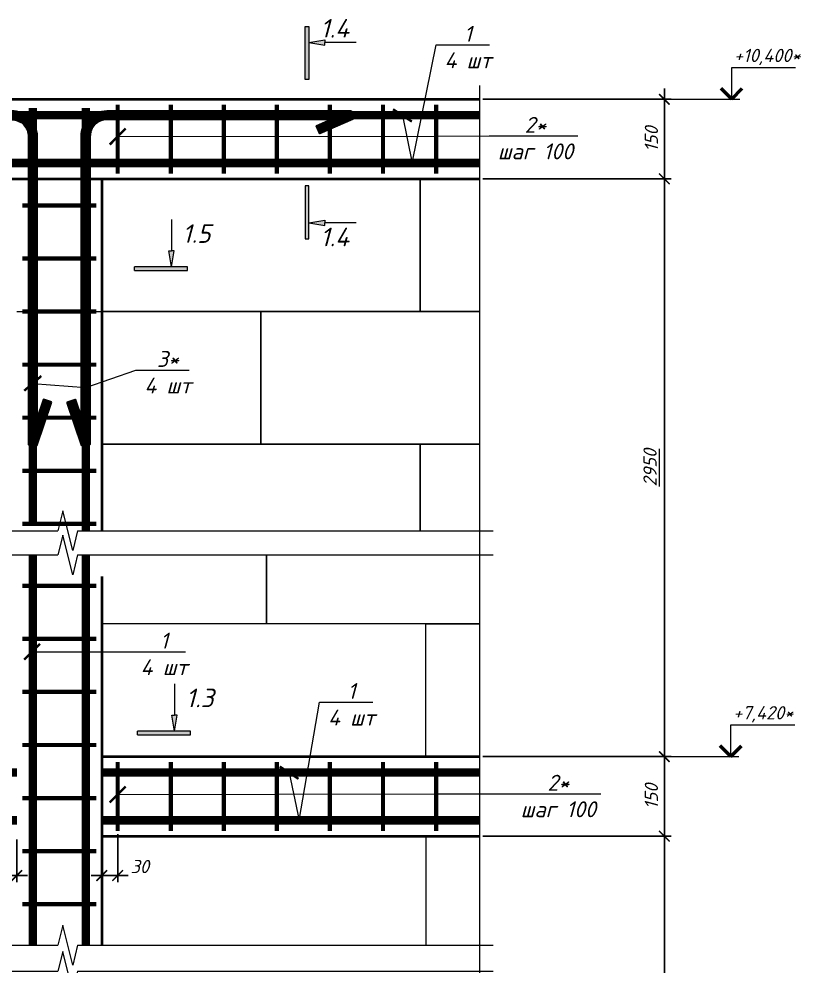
# Model space of a CAD drawing. Header units: millimetres. Extents: x -1807136 to 209800, y 0 to 410608.
# Drawn here: x 17822 to 19296, y 21158 to 22942 of the extents above; entities that cross this region are included whole.
import ezdxf
from ezdxf import colors
from ezdxf.entities.mleader import LeaderData, LeaderLine
from ezdxf.enums import TextEntityAlignment as Align
from ezdxf.math import Vec2, Vec3

# ---------------------------------------------------------------- set-up
doc = ezdxf.new("R2010")
doc.units = ezdxf.units.MM
doc.header["$PDMODE"] = 3
doc.layers.get('0').update_dxf_attribs({"lineweight": 5})
doc.layers.get('Defpoints').update_dxf_attribs({"lineweight": 0})
for name, color, linetype, lineweight in [('#Dimensions', 7, 'Continuous', 9), ('#Арматура', 152, 'Continuous', 30), ('#Бетон разрез', 22, 'Continuous', 40), ('#Выноски', 7, 'Continuous', 15), ('#Газобетон вид', 150, 'Continuous', 18), ('#разм', 7, 'Continuous', 9), ('A-okno', 7, 'Continuous', 0)]:
    doc.layers.add(name, color=color, linetype=linetype, lineweight=lineweight)
doc.layers.add('#Арматура вид_2', color=7, linetype='Continuous', lineweight=35, true_color=0x616161)
doc.styles.add('STEP PR', font='isocpeui.ttf')
doc.dimstyles.new('SPDS', dxfattribs={"dimscale": 10, "dimtxt": 2.5, "dimasz": 2, "dimexe": 1.25, "dimexo": 0.625, "dimtad": 1, "dimdec": 0, "dimrnd": 0.001, "dimtxsty": 'STEP PR', "dimblk": 'ARCHTICK', "dimcen": 2.5, "dimdle": 2, "dimclrd": 256, "dimclre": 256, "dimclrt": 7, "dimadec": 0, "dimazin": 2, "dimtfac": 0.75, "dimtdec": 0, "dimtmove": 1, "dimatfit": 3, "dimfxl": 1, "dimtolj": 1, "dimarcsym": 1})

# ---------------------------------------------------------------- blocks, each defined once
blk = doc.blocks.new('*U425')
at = {"color": 0, "linetype": 'ByBlock', "lineweight": -2}
blk.add_line((138.271, 0), (69.761, 0), dxfattribs=at)
blk = doc.blocks.new('*U97')
at = {"layer": '#разм', "ltscale": 100, "elevation": 0}
for points in [[(4577173, -920400), (4578375, -920400)], [(4577173, -921000), (4577173, -920400)], [(4575899, -921000), (4577323, -921000)]]:
    blk.add_lwpolyline(points, dxfattribs=at)
at = {"layer": 'A-okno', "color": 0, "lineweight": 50, "ltscale": 100, "elevation": 0}
for points in [[(4577173, -921000), (4576973, -920800)], [(4577173, -921000), (4577373, -920800)]]:
    blk.add_lwpolyline(points, dxfattribs=at)
at = {"layer": '#разм', "style": 'STEP PR'}
for tag, p in [('ОТМЕТКА', (4577216, -920299)), ('ПРИМЕЧАНИЕ', (4577314, -920711))]:
    blk.add_attdef(tag, p, '', height=250, dxfattribs=at)
blk = doc.blocks.new('*U108')
at = {"color": 0, "linetype": 'ByBlock', "lineweight": -2}
for p, q in [((26.107, 0), (26.419, 1.25)), ((26.419, 1.25), (27.044, -1.25)), ((26.107, 0), (0, 0)), ((27.044, -1.25), (27.357, 0)), ((53.463, 0), (27.357, 0))]:
    blk.add_line(p, q, dxfattribs=at)
blk = doc.blocks.new('*U114')
at = {"ltscale": 100}
h = blk.add_hatch(color=256, dxfattribs=at)
h.dxf.hatch_style = 1
h.paths.add_polyline_path([(1415, 1070), (1365, 1070), (1315, 1070), (1365, 770)])
h = blk.add_hatch(color=256, dxfattribs=at)
h.dxf.hatch_style = 1
h.paths.add_polyline_path([(1665, 700), (1665, 770), (665, 770), (665, 700)])
at = {"linetype": 'Continuous', "ltscale": 100}
for p, q in [((1365, 770), (1315, 1070)), ((1315, 1070), (1365, 1070)), ((1415, 1070), (1365, 1070)), ((1365, 770), (1415, 1070)), ((1665, 770), (665, 770)), ((1665, 700), (1665, 770)), ((665, 700), (1665, 700))]:
    blk.add_line(p, q, dxfattribs=at)
at = {"linetype": 'Continuous', "ltscale": 100, "extrusion": (1, -1e-16, 0), "elevation": 1365}
blk.add_lwpolyline([(1660, 0), (1070, 0)], dxfattribs=at)
at = {"linetype": 'Continuous', "ltscale": 100}
blk.add_lwpolyline([(665, 700), (665, 770)], dxfattribs=at)
at = {"ltscale": 100, "style": 'STEP PR'}
blk.add_attdef('Nh', text='', height=350, dxfattribs=at).set_placement((1799, 1222), align=Align.RIGHT)
blk = doc.blocks.new('_ArchTick')
at = {"color": 0, "linetype": 'ByBlock', "const_width": 0.15}
blk.add_lwpolyline([(-0.5, -0.5), (0.5, 0.5)], dxfattribs=at)
blk = doc.blocks.new('*D536')
at = {"layer": '#Dimensions', "lineweight": -2, "transparency": 16777216}
for p, q in [((19038.1, 20324.1), (19038.1, 21422.3)), ((18695.7, 21402.3), (19050.6, 21402.3)), ((18695.7, 20344.1), (19050.6, 20344.1))]:
    blk.add_line(p, q, dxfattribs=at)
at = {"layer": 'Defpoints', "color": 0, "transparency": 16777216}
for p in [(18689.4, 21402.3), (19038.1, 21402.3), (18689.4, 20344.1)]:
    blk.add_point(p, dxfattribs=at)
at = {"layer": '#Dimensions', "lineweight": -2, "transparency": 16777216, "xscale": 20, "yscale": 20, "zscale": 20}
for p, rotation in [((19038.1, 21402.3), 90), ((19038.1, 20344.1), 270)]:
    blk.add_blockref('_ArchTick', p, dxfattribs=dict(at, rotation=rotation))
at = {"layer": '#Dimensions', "transparency": 16777216, "insert": (19011.1, 20873.2), "char_height": 25, "attachment_point": 5, "rotation": 90, "style": 'STEP PR'}
blk.add_mtext('\\A1;\\L3220\\P', dxfattribs=at)
blk = doc.blocks.new('*D537')
at = {"layer": '#Dimensions', "lineweight": -2, "transparency": 16777216}
for p, q in [((19038.1, 21382.3), (19038.1, 21572.3)), ((18695.7, 21552.3), (19050.6, 21552.3)), ((18695.7, 21402.3), (19050.6, 21402.3))]:
    blk.add_line(p, q, dxfattribs=at)
at = {"layer": 'Defpoints', "color": 0, "transparency": 16777216}
for p in [(18689.4, 21552.3), (19038.1, 21552.3), (18689.4, 21402.3)]:
    blk.add_point(p, dxfattribs=at)
at = {"layer": '#Dimensions', "lineweight": -2, "transparency": 16777216, "xscale": 20, "yscale": 20, "zscale": 20}
for p, rotation in [((19038.1, 21552.3), 90), ((19038.1, 21402.3), 270)]:
    blk.add_blockref('_ArchTick', p, dxfattribs=dict(at, rotation=rotation))
at = {"layer": '#Dimensions', "transparency": 16777216, "insert": (19013.6, 21477.3), "char_height": 25, "attachment_point": 5, "rotation": 90, "style": 'STEP PR'}
blk.add_mtext('\\A1;150', dxfattribs=at)
blk = doc.blocks.new('*D538')
at = {"layer": '#Dimensions', "lineweight": -2, "transparency": 16777216}
for p, q in [((19038.1, 21532.3), (19038.1, 22660.9)), ((18695.7, 22640.9), (19050.6, 22640.9)), ((18695.7, 21552.3), (19050.6, 21552.3))]:
    blk.add_line(p, q, dxfattribs=at)
at = {"layer": 'Defpoints', "color": 0, "transparency": 16777216}
for p in [(18689.4, 22640.9), (19038.1, 22640.9), (18689.4, 21552.3)]:
    blk.add_point(p, dxfattribs=at)
at = {"layer": '#Dimensions', "lineweight": -2, "transparency": 16777216, "xscale": 20, "yscale": 20, "zscale": 20}
for p, rotation in [((19038.1, 22640.9), 90), ((19038.1, 21552.3), 270)]:
    blk.add_blockref('_ArchTick', p, dxfattribs=dict(at, rotation=rotation))
at = {"layer": '#Dimensions', "transparency": 16777216, "insert": (19011.1, 22096.6), "char_height": 25, "attachment_point": 5, "rotation": 90, "style": 'STEP PR'}
blk.add_mtext('\\A1;\\L2950', dxfattribs=at)
blk = doc.blocks.new('*D539')
at = {"layer": '#Dimensions', "lineweight": -2, "transparency": 16777216}
for p, q in [((19038.1, 22620.9), (19038.1, 22810.9)), ((18695.7, 22790.9), (19050.6, 22790.9)), ((18695.7, 22640.9), (19050.6, 22640.9))]:
    blk.add_line(p, q, dxfattribs=at)
at = {"layer": 'Defpoints', "color": 0, "transparency": 16777216}
for p in [(18689.4, 22790.9), (19038.1, 22790.9), (18689.4, 22640.9)]:
    blk.add_point(p, dxfattribs=at)
at = {"layer": '#Dimensions', "lineweight": -2, "transparency": 16777216, "xscale": 20, "yscale": 20, "zscale": 20}
for p, rotation in [((19038.1, 22790.9), 90), ((19038.1, 22640.9), 270)]:
    blk.add_blockref('_ArchTick', p, dxfattribs=dict(at, rotation=rotation))
at = {"layer": '#Dimensions', "transparency": 16777216, "insert": (19013.6, 22715.9), "char_height": 25, "attachment_point": 5, "rotation": 90, "style": 'STEP PR'}
blk.add_mtext('\\A1;150', dxfattribs=at)
blk = doc.blocks.new('*U147')
at = {"ltscale": 100}
h = blk.add_hatch(color=256, dxfattribs=at)
h.dxf.hatch_style = 1
h.paths.add_polyline_path([(1415, 1070), (1365, 1070), (1315, 1070), (1365, 770)])
h = blk.add_hatch(color=256, dxfattribs=at)
h.dxf.hatch_style = 1
h.paths.add_polyline_path([(1665, 700), (1665, 770), (665, 770), (665, 700)])
at = {"linetype": 'Continuous', "ltscale": 100}
for p, q in [((1365, 770), (1315, 1070)), ((1315, 1070), (1365, 1070)), ((1415, 1070), (1365, 1070)), ((1365, 770), (1415, 1070)), ((1665, 770), (665, 770)), ((1665, 700), (1665, 770)), ((665, 700), (1665, 700))]:
    blk.add_line(p, q, dxfattribs=at)
at = {"linetype": 'Continuous', "ltscale": 100, "extrusion": (1, -1e-16, 0), "elevation": 1365}
blk.add_lwpolyline([(1660, 0), (1070, 0)], dxfattribs=at)
at = {"linetype": 'Continuous', "ltscale": 100}
blk.add_lwpolyline([(665, 700), (665, 770)], dxfattribs=at)
at = {"ltscale": 100, "style": 'STEP PR'}
blk.add_attdef('Nh', text='', height=350, dxfattribs=at).set_placement((1799, 1222), align=Align.RIGHT)
blk = doc.blocks.new('*D544')
at = {"layer": '#Dimensions', "lineweight": -2, "transparency": 16777216}
for p, q in [((18007.9, 21406.1), (18007.9, 21315.8)), ((17977.9, 21396.1), (17977.9, 21315.8)), ((17957.9, 21328.3), (18027.9, 21328.3))]:
    blk.add_line(p, q, dxfattribs=at)
at = {"layer": 'Defpoints', "color": 0, "transparency": 16777216}
for p in [(17977.9, 21402.3), (18007.9, 21412.3), (18007.9, 21328.3)]:
    blk.add_point(p, dxfattribs=at)
at = {"layer": '#Dimensions', "lineweight": -2, "transparency": 16777216, "xscale": 20, "yscale": 20, "zscale": 20, "rotation": 180}
blk.add_blockref('_ArchTick', (17977.9, 21328.3), dxfattribs=at)
at = {"layer": '#Dimensions', "lineweight": -2, "transparency": 16777216, "xscale": 20, "yscale": 20, "zscale": 20}
blk.add_blockref('_ArchTick', (18007.9, 21328.3), dxfattribs=at)
at = {"layer": '#Dimensions', "transparency": 16777216, "insert": (18049.6, 21345.2), "char_height": 25, "attachment_point": 5, "style": 'STEP PR'}
blk.add_mtext('\\A1;30', dxfattribs=at)
blk = doc.blocks.new('*D545')
at = {"layer": '#Dimensions', "lineweight": -2, "transparency": 16777216}
for p, q in [((17787.9, 21406.1), (17787.9, 21315.8)), ((17817.9, 21396.1), (17817.9, 21315.8)), ((17837.9, 21328.3), (17767.9, 21328.3))]:
    blk.add_line(p, q, dxfattribs=at)
at = {"layer": 'Defpoints', "color": 0, "transparency": 16777216}
for p in [(17787.9, 21412.3), (17817.9, 21402.3), (17787.9, 21328.3)]:
    blk.add_point(p, dxfattribs=at)
at = {"layer": '#Dimensions', "lineweight": -2, "transparency": 16777216, "xscale": 20, "yscale": 20, "zscale": 20, "rotation": 180}
blk.add_blockref('_ArchTick', (17787.9, 21328.3), dxfattribs=at)
at = {"layer": '#Dimensions', "lineweight": -2, "transparency": 16777216, "xscale": 20, "yscale": 20, "zscale": 20}
blk.add_blockref('_ArchTick', (17817.9, 21328.3), dxfattribs=at)
at = {"layer": '#Dimensions', "transparency": 16777216, "insert": (17748.9, 21343.6), "char_height": 25, "attachment_point": 5, "style": 'STEP PR'}
blk.add_mtext('\\A1;30', dxfattribs=at)
blk = doc.blocks.new('*U148')
at = {"linetype": 'ByBlock', "ltscale": 100}
h = blk.add_hatch(color=256, dxfattribs=at)
h.dxf.hatch_style = 1
h.paths.add_polyline_path([(35, 0), (-35, 0), (-35, -1000), (35, -1000)])
h = blk.add_hatch(color=256, dxfattribs=at)
h.dxf.hatch_style = 1
h.paths.add_polyline_path([(335, -750), (335, -700), (335, -650), (35, -700)])
for p, q in [((35, 0), (-35, 0)), ((-35, 0), (-35, -1000)), ((35, -1000), (35, 0)), ((35, -700), (335, -650)), ((35, -700), (335, -750)), ((335, -650), (335, -700)), ((335, -750), (335, -700)), ((-35, -1000), (35, -1000))]:
    blk.add_line(p, q, dxfattribs=at)
at = {"linetype": 'ByBlock', "ltscale": 100, "extrusion": (0, -1, 0), "elevation": 700}
blk.add_lwpolyline([(925, 0), (335, 0)], dxfattribs=at)
at = {"ltscale": 100, "style": 'STEP PR'}
blk.add_attdef('Nv', text='', height=350, dxfattribs=at).set_placement((781, -1140), align=Align.RIGHT)
blk = doc.blocks.new('*U149')
at = {"linetype": 'ByBlock', "ltscale": 100}
h = blk.add_hatch(color=256, dxfattribs=at)
h.dxf.hatch_style = 1
h.paths.add_polyline_path([(35, 1000), (-35, 1000), (-35, 0), (35, 0)])
h = blk.add_hatch(color=256, dxfattribs=at)
h.dxf.hatch_style = 1
h.paths.add_polyline_path([(335, 750), (335, 700), (335, 650), (35, 700)])
for p, q in [((-35, 1000), (35, 1000)), ((-35, 0), (-35, 1000)), ((35, 1000), (35, 0)), ((35, 700), (335, 750)), ((335, 750), (335, 700)), ((35, 700), (335, 650)), ((335, 650), (335, 700)), ((35, 0), (-35, 0))]:
    blk.add_line(p, q, dxfattribs=at)
at = {"linetype": 'ByBlock', "ltscale": 100, "extrusion": (0, 1, 0), "elevation": 700}
blk.add_lwpolyline([(-925, 0), (-335, 0)], dxfattribs=at)
at = {"ltscale": 100, "style": 'STEP PR'}
blk.add_attdef('Nv', text='', height=350, dxfattribs=at).set_placement((781, 790), align=Align.RIGHT)

msp = doc.modelspace()

# ---------------------------------------------------------------- linework, layer by layer
at = {"layer": '#Арматура'}
for points, const_width in [([(17847.91161, 22774.27239), (17847.91161, 21987.91953)], 16), ([(17947.91161, 22774.27239), (17947.91161, 21977.9236)], 16), ([(18007.91161, 22650.88905), (18007.91161, 22780.88905)], 8), ([(18107.91161, 22650.88905), (18107.91161, 22780.88905)], 8), ([(18207.91161, 22650.88905), (18207.91161, 22780.88905)], 8), ([(18307.91161, 22650.88905), (18307.91161, 22780.88905)], 8), ([(18407.91161, 22650.88905), (18407.91161, 22780.88905)], 8), ([(18507.91161, 22650.88905), (18507.91161, 22780.88905)], 8), ([(18607.91161, 22650.88905), (18607.91161, 22780.88905)], 8), ([(17138.03344, 22760.88905), (18689.43027, 22760.88905)], 16), ([(17138.03344, 22670.88905), (18689.43027, 22670.88905)], 16), ([(17967.91161, 22590.88905), (17827.91161, 22590.88905)], 8), ([(17967.91161, 22490.88905), (17827.91161, 22490.88905)], 8), ([(17967.91161, 22390.88905), (17827.91161, 22390.88905)], 8), ([(17967.91161, 22290.88905), (17827.91161, 22290.88905)], 8), ([(17967.91161, 22190.88905), (17827.91161, 22190.88905)], 8), ([(17967.91161, 22090.88905), (17827.91161, 22090.88905)], 8), ([(17967.91161, 21990.88905), (17827.91161, 21990.88905)], 8), ([(17847.91161, 21932.32741), (17847.91161, 21197.08095)], 16), ([(17947.91161, 21932.32741), (17947.91161, 21197.08095)], 16), ([(17967.91161, 21874.13844), (17827.91161, 21874.13844)], 8), ([(17967.91161, 21774.13844), (17827.91161, 21774.13844)], 8), ([(17967.91161, 21674.13844), (17827.91161, 21674.13844)], 8), ([(17967.91161, 21574.13844), (17827.91161, 21574.13844)], 8), ([(18007.91161, 21412.30587), (18007.91161, 21542.30587)], 8), ([(18107.91161, 21412.30587), (18107.91161, 21542.30587)], 8), ([(18207.91161, 21412.30587), (18207.91161, 21542.30587)], 8), ([(18307.91161, 21412.30587), (18307.91161, 21542.30587)], 8), ([(18407.91161, 21412.30587), (18407.91161, 21542.30587)], 8), ([(18507.91161, 21412.30587), (18507.91161, 21542.30587)], 8), ([(18607.91161, 21412.30587), (18607.91161, 21542.30587)], 8), ([(17138.03344, 21522.30587), (17817.91161, 21522.30587)], 16), ([(17977.91161, 21522.30587), (18689.43027, 21522.30587)], 16), ([(17967.91161, 21474.13844), (17827.91161, 21474.13844)], 8), ([(17138.03344, 21432.30587), (17817.91161, 21432.30587)], 16), ([(17977.91161, 21432.30587), (18689.43027, 21432.30587)], 16), ([(17967.91161, 21374.13844), (17827.91161, 21374.13844)], 8), ([(17967.91161, 21274.13844), (17827.91161, 21274.13844)], 8)]:
    msp.add_lwpolyline(points, dxfattribs=dict(at, const_width=const_width))
for points in [[(17883.17078, 22220.05415), (17868.00442, 22225.15137), (17856.12469, 22189.80418), (17856.12469, 22720.88905, 0.4142135624), (17808.12469, 22768.88905), (17348.04555, 22768.88905), (17344.96556, 22753.53906), (17406.85251, 22726.47663), (17413.263, 22741.13629), (17386.38653, 22752.88905), (17808.12469, 22752.88905, -0.4142135624), (17840.12469, 22720.88905), (17840.12469, 22140.712), (17855.69853, 22138.31264)], [(17912.65245, 22220.05415), (17927.8188, 22225.15137), (17939.69853, 22189.80418), (17939.69853, 22720.88905, -0.4142135624), (17987.69853, 22768.88905), (18447.77767, 22768.88905), (18450.85766, 22753.53906), (18388.97072, 22726.47663), (18382.56022, 22741.13629), (18409.4367, 22752.88905), (17987.69853, 22752.88905, 0.4142135624), (17955.69853, 22720.88905), (17955.69853, 22140.712), (17940.12469, 22138.31264)]]:
    msp.add_lwpolyline(points, format="xyb", close=True, dxfattribs=at)
at = {"layer": '#Арматура вид_2', "const_width": 16}
for points in [[(17410.05775, 22733.80646), (17348.12469, 22760.88905), (17808.12469, 22760.88905, -0.4142135624), (17848.12469, 22720.88905), (17848.12469, 22140.88905), (17875.5876, 22222.60276)], [(18385.76547, 22733.80646), (18447.69853, 22760.88905), (17987.69853, 22760.88905, 0.4142135624), (17947.69853, 22720.88905), (17947.69853, 22140.88905), (17920.23563, 22222.60276)]]:
    msp.add_lwpolyline(points, format="xyb", dxfattribs=at)
at = {"layer": '#Бетон разрез'}
for points in [[(17138.03344, 22790.88905), (18689.43027, 22790.88905)], [(17138.03344, 22640.88905), (18689.43027, 22640.88905)], [(17977.91161, 22640.88905), (17977.91161, 21977.9236)], [(17977.91161, 21891.48104), (17977.91161, 21197.08095)], [(17977.91161, 21552.30587), (18689.43027, 21552.30587)], [(17977.91161, 21402.30587), (18689.43027, 21402.30587)]]:
    msp.add_lwpolyline(points, dxfattribs=at)
at = {"layer": '#Газобетон вид'}
msp.add_lwpolyline([(18577.91161, 22390.88905), (17977.91161, 22390.88905), (17977.91161, 22640.88905), (18577.91161, 22640.88905)], close=True, dxfattribs=at)
for points in [[(18689.43027, 22390.88905), (18577.91161, 22390.88905), (18577.91161, 22640.88905), (18689.43027, 22640.88905)], [(17977.91161, 22390.88905), (18277.91161, 22390.88905), (18277.91161, 22140.88905), (17977.91161, 22140.88905)], [(18689.43027, 22140.88905), (18277.91161, 22140.88905), (18277.91161, 22390.88905), (18689.43027, 22390.88905)], [(17977.91161, 21977.9236), (17977.91161, 22140.88905), (18577.91161, 22140.88905), (18577.91161, 21977.9236)], [(18577.91161, 21977.9236), (18577.91161, 22140.88905), (18689.43027, 22140.88905)], [(18288.33479, 21932.32741), (18288.33479, 21802.30587), (17977.91161, 21802.30587)], [(18689.43027, 21802.30587), (18288.33479, 21802.30587), (18288.33479, 21932.32741)], [(18689.43027, 21552.30587), (18588.33479, 21552.30587), (18588.33479, 21802.30587), (18689.43027, 21802.30587)], [(18689.43027, 21402.30587), (18588.33479, 21402.30587), (18588.33479, 21197.08095)]]:
    msp.add_lwpolyline(points, dxfattribs=at)
msp.add_lwpolyline([(17817.91161, 22390.88905), (17977.91161, 22390.88905)])

# ---------------------------------------------------------------- block references
at = {"layer": '#Dimensions', "xscale": 0.1, "yscale": 0.1, "zscale": 0.1}
for p, values in [((-438552.30662, 114890.90216, 0), {'ОТМЕТКА': '+10,400*'}), ((-438553.85716, 113652.31898, 0), {'ОТМЕТКА': '+7,420*'})]:
    msp.add_blockref('*U97', p, dxfattribs=at).add_auto_attribs(values)
ref = msp.add_blockref('*U149', (18364.49756, 22828.15907), dxfattribs=dict(xscale=0.1, yscale=0.1, zscale=0.1))
ref.add_attrib('Nv', '1.4', dxfattribs={"ltscale": 100, "height": 35, "style": 'STEP PR'}).set_placement((18443.80738, 22907.16041), align=Align.RIGHT)
at = {"xscale": -30, "yscale": -30, "zscale": -30, "rotation": 270}
msp.add_blockref('*U425', (18689.43027, 18668.99866), dxfattribs=at)
ref = msp.add_blockref('*U148', (18364.49756, 22627.89278), dxfattribs=dict(xscale=0.1, yscale=0.1, zscale=0.1))
ref.add_attrib('Nv', '1.4', dxfattribs={"ltscale": 100, "height": 35, "style": 'STEP PR'}).set_placement((18443.80738, 22513.89144), align=Align.RIGHT)
ref = msp.add_blockref('*U147', (17972.99498, 22398.14816), dxfattribs=dict(xscale=0.1, yscale=0.1, zscale=0.1))
ref.add_attrib('Nh', '1.5', dxfattribs={"ltscale": 100, "height": 35, "style": 'STEP PR'}).set_placement((18182.90624, 22520.33157), align=Align.RIGHT)
at = {"xscale": -30, "yscale": -30, "zscale": -30}
for p in [(18715.68027, 21977.9236), (18715.68027, 21932.32741), (18715.68027, 21197.08095), (18715.68027, 21147.72092)]:
    msp.add_blockref('*U108', p, dxfattribs=at)
ref = msp.add_blockref('*U114', (17978.58611, 21523.20036), dxfattribs=dict(xscale=0.1, yscale=0.1, zscale=0.1))
ref.add_attrib('Nh', '1.3', dxfattribs={"ltscale": 100, "height": 35, "style": 'STEP PR'}).set_placement((18188.7095, 21645.38377), align=Align.RIGHT)

# ---------------------------------------------------------------- dimensions: what is measured, and where the dimension line sits
at = {"layer": '#Dimensions'}
for base, p1, p2, picture, middle in [((19038.11836, 22790.88905), (18689.43027, 22640.88905), (18689.43027, 22790.88905), '*D539', (19013.61836, 22715.88905)), ((19038.11836, 21552.30587), (18689.43027, 21402.30587), (18689.43027, 21552.30587), '*D537', (19013.61836, 21477.30587))]:
    dim = msp.add_linear_dim(base=base, p1=p1, p2=p2, angle=90, dimstyle='SPDS', override={"dimscale": 10, "dimgap": 1.2, "dimrnd": 5, "dimtxsty": 'STEP PR', "dimblk1": 'ArchTick', "dimblk2": 'ArchTick', "dimsah": 1, "dimclrt": 256}, dxfattribs=at)
    dim.commit()
    dim.dimension.update_dxf_attribs({"geometry": picture, "text_midpoint": middle})
for base, p1, p2, text, picture, middle in [((19038.11836, 22640.88905), (18689.43027, 21552.30587), (18689.43027, 22640.88905), '%%U2950', '*D538', (19011.11836, 22096.59746)), ((19038.11836, 21402.30587), (18689.43027, 20344.13844), (18689.43027, 21402.30587), '%%U3220\\P', '*D536', (19011.11836, 20873.22216))]:
    dim = msp.add_linear_dim(base=base, p1=p1, p2=p2, angle=90, text=text, dimstyle='SPDS', override={"dimscale": 10, "dimgap": 1.2, "dimrnd": 5, "dimtxsty": 'STEP PR', "dimblk1": 'ArchTick', "dimblk2": 'ArchTick', "dimsah": 1, "dimclrt": 256}, dxfattribs=at)
    dim.commit()
    dim.dimension.update_dxf_attribs({"geometry": picture, "text_midpoint": middle})
for base, p1, p2, picture, middle in [((17787.91161, 21328.25014), (17817.91161, 21402.30587), (17787.91161, 21412.30587), '*D545', (17748.92637, 21319.09994)), ((18007.91161, 21328.25014), (17977.91161, 21402.30587), (18007.91161, 21412.30587), '*D544', (18049.55009, 21320.70809))]:
    dim = msp.add_linear_dim(base=base, p1=p1, p2=p2, dimstyle='SPDS', override={"dimgap": 1.2, "dimrnd": 5, "dimtxsty": 'STEP PR', "dimblk1": 'ArchTick', "dimblk2": 'ArchTick', "dimsah": 1, "dimclrt": 256}, dxfattribs=at)
    dim.commit()
    dim.dimension.update_dxf_attribs({"geometry": picture, "text_midpoint": middle, "dimtype": 160})

# ---------------------------------------------------------------- leaders
at = {"layer": '#Выноски'}
ml = msp.add_multileader_mtext('Standard', dxfattribs=at)
ml.set_content('\\A1;1\\P4 шт', color=256, style='STEP PR')
ml.set_leader_properties(color=256, linetype='ByLayer', lineweight=-1)
ml.set_arrow_properties(name='ARCHTICK')
ml.build(insert=Vec2(0, 0))
ml.multileader.update_dxf_attribs({"text_left_attachment_type": 6, "text_right_attachment_type": 6, "dogleg_length": 0, "arrow_head_size": 30, "scale": 0.1})
ctx = ml.context
ctx.base_point, ctx.scale, ctx.char_height, ctx.arrow_head_size, ctx.landing_gap_size, ctx.plane_origin = Vec3(18607.78011, 22893.3411), 0.1, 30, 30, 12.5, Vec3(19491.31191, 21814.21695)
ctx.left_attachment, ctx.right_attachment, ctx.text_align_type = 6, 6, 1
notes = []
notes.append((ctx, [(0, (1, 1, 0), (18607.78011, 22893.3411), (1, 0), 0, [(0, [(18544.50346, 22760.49464), (18563.10382, 22670.37802)], 0, [])])]))
ctx.mtext.insert, ctx.mtext.rotation, ctx.mtext.alignment, ctx.mtext.flow_direction = Vec3(18667.91648, 22929.3411), 6.2831853072, 2, 5
ml = msp.add_multileader_mtext('Standard', dxfattribs=at)
ml.set_content('\\A1;2*\\Pшаг 100', color=256, style='STEP PR')
ml.set_leader_properties(color=256, linetype='ByLayer', lineweight=-1)
ml.set_arrow_properties(name='ARCHTICK')
ml.build(insert=Vec2(0, 0))
ml.multileader.update_dxf_attribs({"text_left_attachment_type": 6, "text_right_attachment_type": 6, "dogleg_length": 0, "arrow_head_size": 30, "scale": 0.1})
ctx = ml.context
ctx.base_point, ctx.scale, ctx.char_height, ctx.arrow_head_size, ctx.landing_gap_size, ctx.plane_origin = Vec3(18707.73123, 22721.72222), 0.1, 30, 30, 12.5, Vec3(19908.34872, 21642.59808)
ctx.left_attachment, ctx.right_attachment, ctx.text_align_type = 6, 6, 1
notes.append((ctx, [(0, (1, 1, 0), (18707.73123, 22721.72222), (1, 0), 0, [(1, [(18007.91161, 22720.56658), (18607.91161, 22721.53066)], 0, [])])]))
ctx.mtext.insert, ctx.mtext.rotation, ctx.mtext.alignment, ctx.mtext.flow_direction = Vec3(18795.0835, 22757.72222), 6.2831853072, 2, 5
ml = msp.add_multileader_mtext('Standard', dxfattribs=at)
ml.set_content('\\A1;3*\\P4 шт', color=256, style='STEP PR')
ml.set_leader_properties(color=256, linetype='ByLayer', lineweight=-1)
ml.set_arrow_properties(name='ARCHTICK')
ml.build(insert=Vec2(0, 0))
ml.multileader.update_dxf_attribs({"text_left_attachment_type": 6, "text_right_attachment_type": 6, "dogleg_length": 0, "arrow_head_size": 30, "scale": 0.1})
ctx = ml.context
ctx.base_point, ctx.scale, ctx.char_height, ctx.arrow_head_size, ctx.landing_gap_size, ctx.plane_origin = Vec3(18042.24095, 22280.56986), 0.1, 30, 30, 12.5, Vec3(19169.02944, 21197.44571)
ctx.left_attachment, ctx.right_attachment, ctx.text_align_type = 6, 6, 1
notes.append((ctx, [(0, (1, 1, 0), (18042.24095, 22280.56986), (1, 0), 0, [(0, [(17847.91161, 22255.64806), (17947.69853, 22248.12367)], 0, [])])]))
ctx.mtext.insert, ctx.mtext.rotation, ctx.mtext.alignment, ctx.mtext.flow_direction = Vec3(18102.37732, 22316.56986), 6.2831853072, 2, 5
ml = msp.add_multileader_mtext('Standard', dxfattribs=at)
ml.set_content('\\A1;1\\P4 шт', color=256, style='STEP PR')
ml.set_leader_properties(color=256, linetype='ByLayer', lineweight=-1)
ml.set_arrow_properties(name='ARCHTICK')
ml.build(insert=Vec2(0, 0))
ml.multileader.update_dxf_attribs({"text_left_attachment_type": 6, "text_right_attachment_type": 6, "dogleg_length": 0, "arrow_head_size": 30, "scale": 0.1})
ctx = ml.context
ctx.base_point, ctx.scale, ctx.char_height, ctx.arrow_head_size, ctx.landing_gap_size, ctx.plane_origin = Vec3(18035.17624, 21749.79261), 0.1, 30, 30, 12.5, Vec3(19044.25261, 20670.66847)
ctx.left_attachment, ctx.right_attachment, ctx.text_align_type = 6, 6, 1
notes.append((ctx, [(0, (1, 1, 0), (18035.17624, 21749.79261), (1, 0), 0, [(0, [(17846.55248, 21749.79261), (17946.55248, 21749.79261)], 0, [])])]))
ctx.mtext.insert, ctx.mtext.rotation, ctx.mtext.alignment, ctx.mtext.flow_direction = Vec3(18095.31261, 21785.79261), 6.2831853072, 2, 5
ml = msp.add_multileader_mtext('Standard', dxfattribs=at)
ml.set_content('\\A1;1\\P4 шт', color=256, style='STEP PR')
ml.set_leader_properties(color=256, linetype='ByLayer', lineweight=-1)
ml.set_arrow_properties(name='ARCHTICK')
ml.build(insert=Vec2(0, 0))
ml.multileader.update_dxf_attribs({"text_left_attachment_type": 6, "text_right_attachment_type": 6, "dogleg_length": 0, "arrow_head_size": 30, "scale": 0.1})
ctx = ml.context
ctx.base_point, ctx.scale, ctx.char_height, ctx.arrow_head_size, ctx.landing_gap_size, ctx.plane_origin = Vec3(18388.43774, 21654.87453), 0.1, 30, 30, 12.5, Vec3(19277.80478, 20575.75039)
ctx.left_attachment, ctx.right_attachment, ctx.text_align_type = 6, 6, 1
notes.append((ctx, [(0, (1, 1, 0), (18388.43774, 21654.87453), (1, 0), 0, [(0, [(18330.99632, 21522.02807), (18349.59668, 21431.91145)], 0, [])])]))
ctx.mtext.insert, ctx.mtext.rotation, ctx.mtext.alignment, ctx.mtext.flow_direction = Vec3(18448.5741, 21690.87453), 6.2831853072, 2, 5
ml = msp.add_multileader_mtext('Standard', dxfattribs=at)
ml.set_content('\\A1;2*\\Pшаг 100', color=256, style='STEP PR')
ml.set_leader_properties(color=256, linetype='ByLayer', lineweight=-1)
ml.set_arrow_properties(name='ARCHTICK')
ml.build(insert=Vec2(0, 0))
ml.multileader.update_dxf_attribs({"text_left_attachment_type": 6, "text_right_attachment_type": 6, "dogleg_length": 0, "arrow_head_size": 30, "scale": 0.1})
ctx = ml.context
ctx.base_point, ctx.scale, ctx.char_height, ctx.arrow_head_size, ctx.landing_gap_size, ctx.plane_origin = Vec3(18750.85307, 21482.09924), 0.1, 30, 30, 12.5, Vec3(19908.34872, 20402.9751)
ctx.left_attachment, ctx.right_attachment, ctx.text_align_type = 6, 6, 1
notes.append((ctx, [(0, (1, 1, 0), (18750.85307, 21482.09924), (1, 0), 0, [(1, [(18007.91161, 21480.9436), (18607.91161, 21481.90768)], 0, [])])]))
ctx.mtext.insert, ctx.mtext.rotation, ctx.mtext.alignment, ctx.mtext.flow_direction = Vec3(18838.20534, 21518.09924), 6.2831853072, 2, 5
for ctx, leaders in notes:
    for number, flags, end, landing, length, lines in leaders:
        leader = LeaderData()
        leader.index, (leader.has_last_leader_line, leader.has_dogleg_vector, leader.attachment_direction) = number, flags
        leader.last_leader_point, leader.dogleg_vector, leader.dogleg_length = Vec3(end), Vec3(landing), length
        for number, points, colour, breaks in lines:
            line = LeaderLine()
            line.index, line.vertices, line.color, line.breaks = number, Vec3.list(points), colors.encode_raw_color(colour), breaks
            leader.lines.append(line)
        ctx.leaders.append(leader)

doc.saveas('drawing.dxf')
